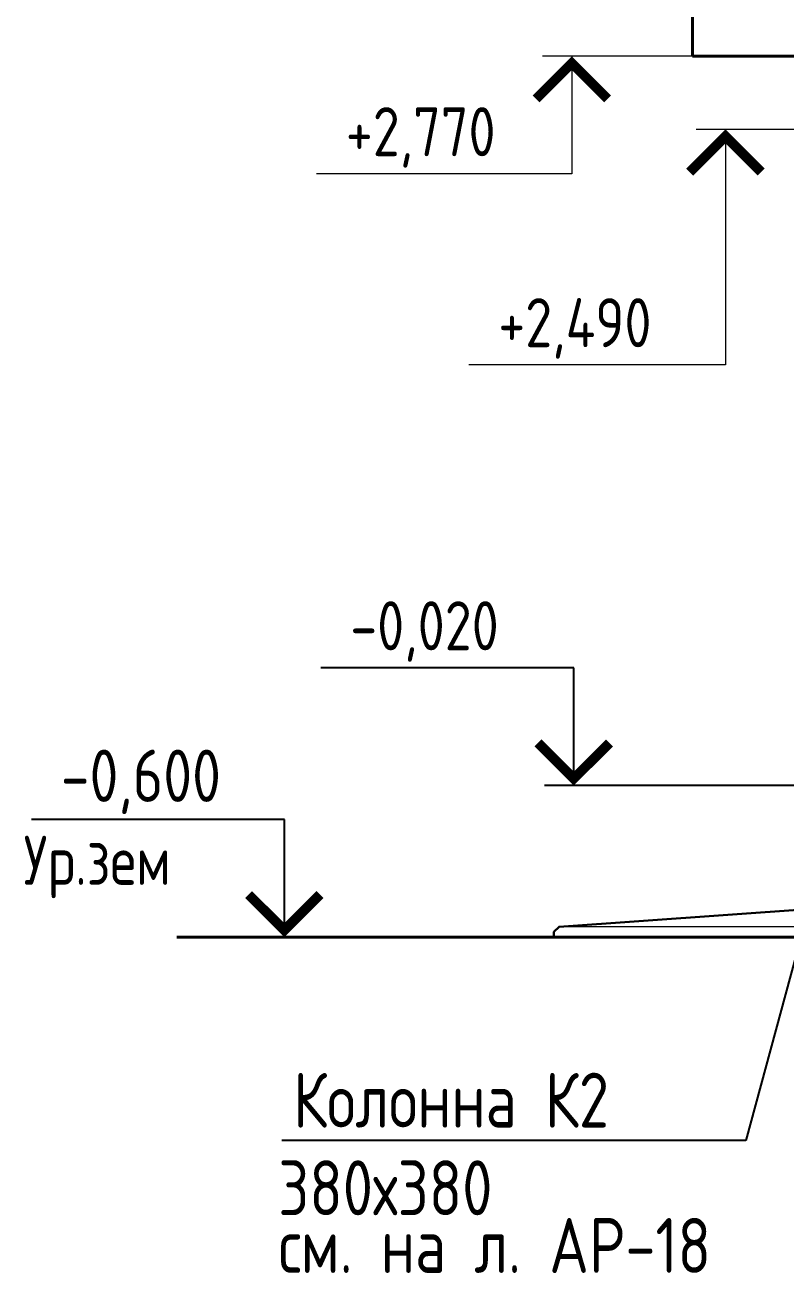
# Model space of a CAD drawing. Extents: x -12289450 to -10763036, y -7834513 to -6150123.
# Drawn here: x -11079846 to -11076938, y -7709605 to -7704831 of the extents above; entities that cross this region are included whole.
import ezdxf
from ezdxf.enums import TextEntityAlignment as Align

# ---------------------------------------------------------------- set-up
doc = ezdxf.new("R2010")
doc.units = 0
doc.header["$LTSCALE"] = 25
doc.linetypes.add('HIDDEN2', pattern=[4.7625, 3.175, -1.5875])
for name, color, linetype in [('Annotation - Text', 7, 'Continuous'), ('Крыши', 7, 'Continuous'), ('Примечания', 7, 'Continuous')]:
    doc.layers.add(name, color=color, linetype=linetype)
doc.layers.add('RAZMER', color=7, linetype='Continuous', lineweight=9)
doc.layers.add('Интерьер - Лестница_Ном_пера__21', color=7, linetype='Continuous', lineweight=40)
doc.styles.add('GOST 2.304', font='cs_gost2304.shx')

msp = doc.modelspace()

# ---------------------------------------------------------------- linework, layer by layer
at = {"lineweight": 25, "ltscale": 20}
msp.add_line((-11077088.1, -7709098.6), (-11078862.8, -7709098.6), dxfattribs=at)
msp.add_lwpolyline([(-11076612.6, -7707343.4), (-11077088.1, -7709098.6)], dxfattribs=at)
at = {"layer": 'RAZMER', "linetype": 'Continuous', "lineweight": 0, "ltscale": 75}
for p, q in [((-11077292.4, -7704950.7), (-11077866.2, -7704950.7)), ((-11077753.7, -7704950.7), (-11077753.7, -7705400.7)), ((-11076792.4, -7705230.7), (-11077278.4, -7705230.7)), ((-11077165.9, -7705230.7), (-11077165.9, -7706131.4)), ((-11077753.7, -7705400.7), (-11078730.6, -7705400.7)), ((-11077165.9, -7706131.4), (-11078147.4, -7706131.4))]:
    msp.add_line(p, q, dxfattribs=at)
at = {"layer": 'RAZMER', "linetype": 'Continuous', "lineweight": 0, "ltscale": 75, "const_width": 37.5}
for points in [[(-11077617, -7705114), (-11077753.7, -7704977.2), (-11077890.5, -7705114)], [(-11077029.1, -7705394), (-11077165.9, -7705257.2), (-11077302.6, -7705394)]]:
    msp.add_lwpolyline(points, dxfattribs=at)
at = {"layer": 'Интерьер - Лестница_Ном_пера__21', "linetype": 'Continuous', "lineweight": 30}
msp.add_lwpolyline([(-11077822.4, -7708320.7), (-11077822.4, -7708300.7), (-11077802.4, -7708280.7), (-11076852.4, -7708212.9)], dxfattribs=at)
at = {"layer": 'Интерьер - Лестница_Ном_пера__21', "linetype": 'Continuous', "lineweight": 20}
msp.add_lwpolyline([(-11072237.4, -7708280.7), (-11077802.4, -7708280.7)], dxfattribs=at)
at = {"layer": 'Интерьер - Лестница_Ном_пера__21', "linetype": 'Continuous'}
msp.add_lwpolyline([(-11063362.1, -7708320.7), (-11079264.9, -7708320.7)], dxfattribs=at)
at = {"layer": 'Интерьер - Лестница_Ном_пера__21', "linetype": 'HIDDEN2', "lineweight": 5}
msp.add_lwpolyline([(-11078192.4, -7708320.7), (-11071782.4, -7708320.7)], dxfattribs=at)
at = {"layer": 'Крыши', "lineweight": 40, "ltscale": 3}
for p, q in [((-11077292.4, -7704801.6), (-11077292.4, -7704950.7)), ((-11077292.4, -7704950.7), (-11071402.4, -7704950.7)), ((-11077292.4, -7704950.7), (-11071402.4, -7704950.7))]:
    msp.add_line(p, q, dxfattribs=at)
at = {"layer": 'Примечания', "linetype": 'Continuous', "lineweight": 25, "ltscale": 75}
for p, q in [((-11077746.3, -7707290.7), (-11078713.8, -7707290.7)), ((-11077746.3, -7707740.7), (-11077746.3, -7707290.7)), ((-11076651.2, -7707740.7), (-11077858.8, -7707740.7)), ((-11078853.5, -7707870.7), (-11079821, -7707870.7)), ((-11078853.5, -7708320.7), (-11078853.5, -7707870.7))]:
    msp.add_line(p, q, dxfattribs=at)
at = {"layer": 'Примечания', "linetype": 'Continuous', "lineweight": 25, "ltscale": 75, "const_width": 37.5}
for points in [[(-11077883, -7707577.5), (-11077746.3, -7707714.2), (-11077609.5, -7707577.5)], [(-11078990.3, -7708157.5), (-11078853.5, -7708294.2), (-11078716.8, -7708157.5)]]:
    msp.add_lwpolyline(points, dxfattribs=at)

# ---------------------------------------------------------------- texts
at = {"layer": 'Annotation - Text', "color": 0, "lineweight": 25, "style": 'GOST 2.304'}
for s, p in [('Колонна К2', (-11078819.6, -7709049)), ('380х380', (-11078877, -7709384.4)), ('см. на л. АР-18', (-11078875.5, -7709605))]:
    msp.add_text(s, height=210, dxfattribs=at).set_placement(p)
at = {"layer": 'RAZMER', "linetype": 'Continuous', "lineweight": 0, "ltscale": 75, "style": 'GOST 2.304'}
for s, p in [('+2,770', (-11078618.1, -7705333.2)), ('+2,490', (-11078034.9, -7706063.9))]:
    msp.add_text(s, height=187.5, dxfattribs=at).set_placement(p)
at = {"layer": 'Примечания', "linetype": 'Continuous', "lineweight": 25, "ltscale": 75, "style": 'GOST 2.304'}
for s, height, p in [('-0,020', 187.5, (-11078601.3, -7707223.2)), ('-0,600', 200, (-11079708.5, -7707803.2))]:
    msp.add_text(s, height=height, dxfattribs=at).set_placement(p)
msp.add_text('Ур.зем', height=187.5, dxfattribs=at).set_placement((-11079851.2, -7707933.1), align=Align.TOP_LEFT)

doc.saveas('drawing.dxf')
